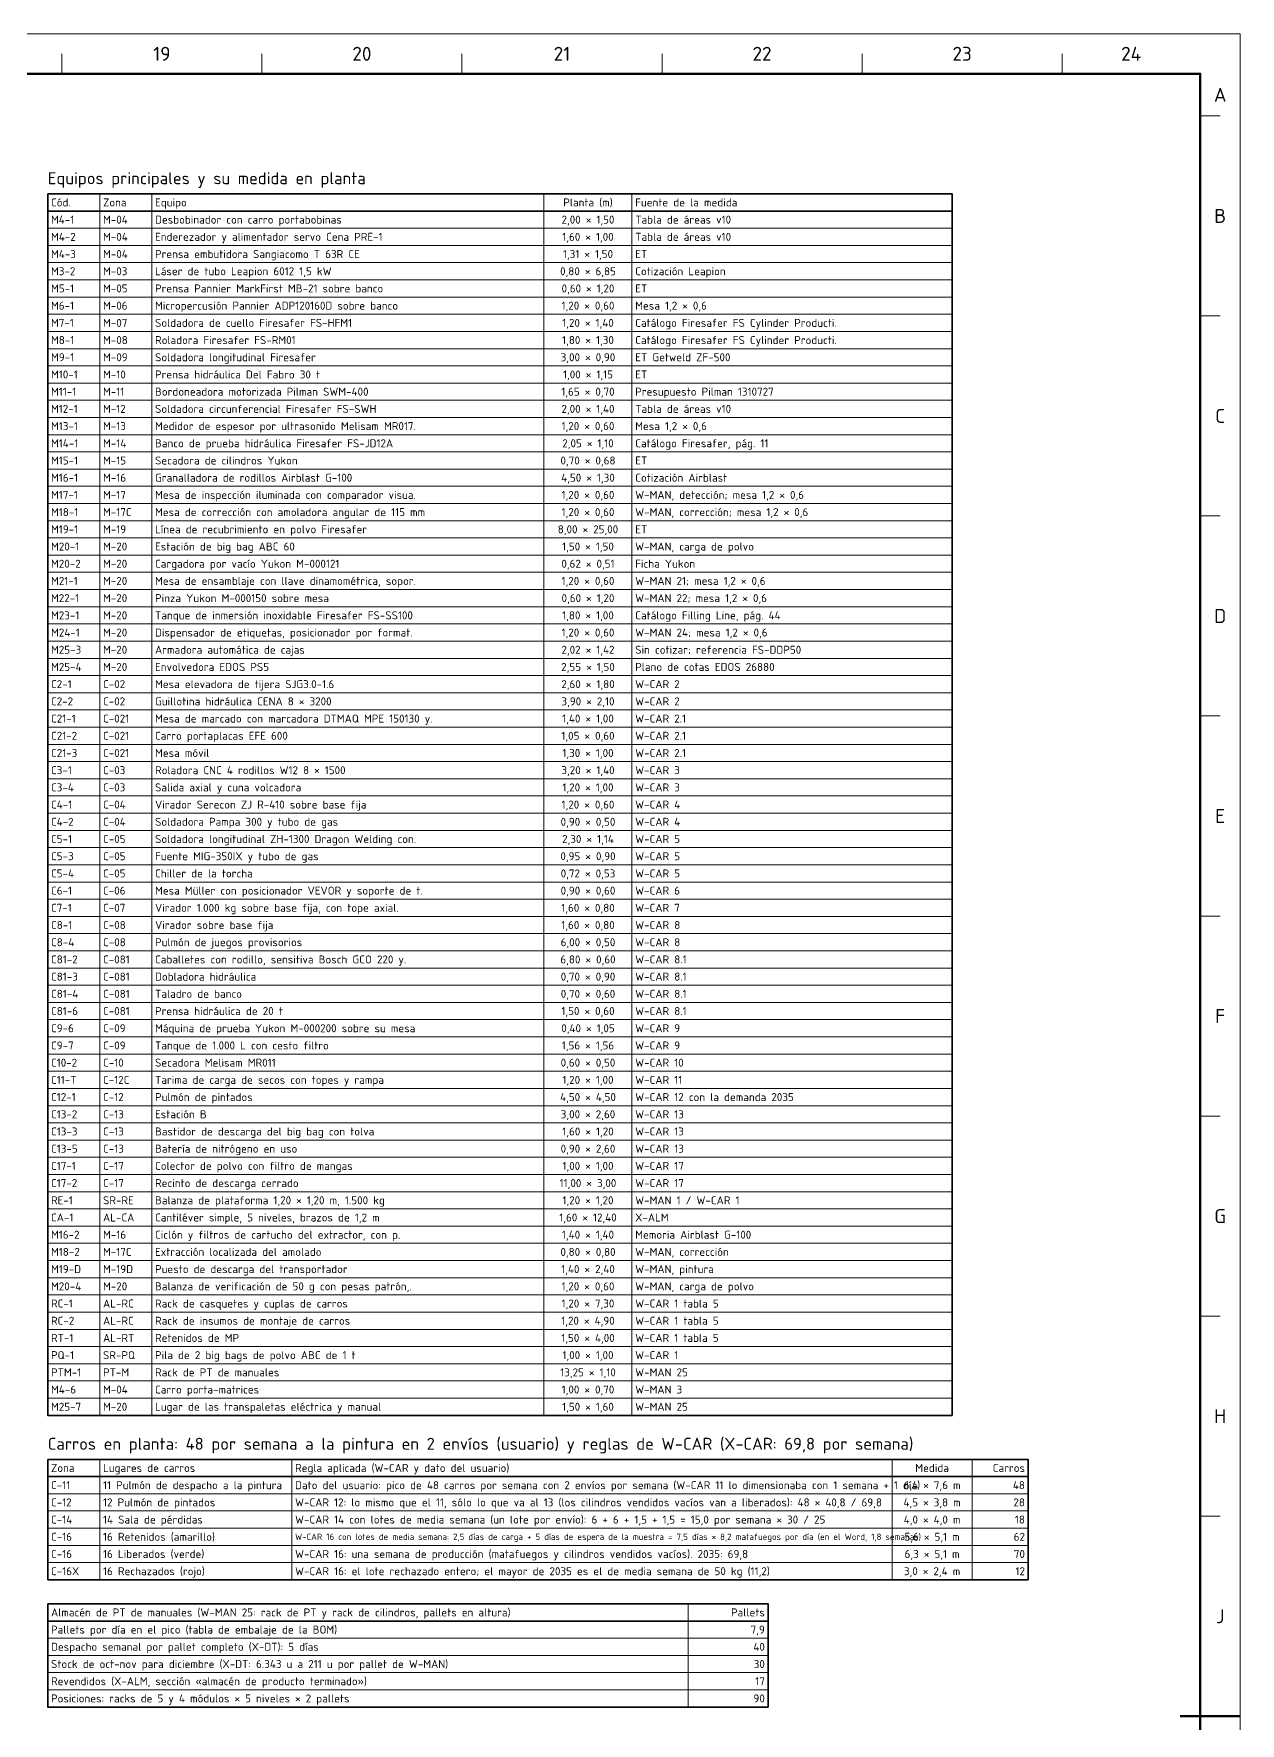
# Model space of a CAD drawing. Header units: millimetres. Extents: x 0 to 1189, y 0 to 841.
# Drawn here: x 887.5 to 1189, y 418.8 to 841 of the extents above; entities that cross this region are included whole.
import ezdxf
from ezdxf.enums import TextEntityAlignment as Align

# ---------------------------------------------------------------- set-up
doc = ezdxf.new("R2010")
doc.units = ezdxf.units.MM
for name, color, linetype, lineweight in [('06-TEXTO', 7, 'CONTINUOUS', 25), ('07-RECUADRO', 7, 'CONTINUOUS', 70), ('08-FINA', 5, 'CONTINUOUS', 18), ('A-COTA', 7, 'CONTINUOUS', 18), ('A-TEXTO', 7, 'CONTINUOUS', 18)]:
    doc.layers.add(name, color=color, linetype=linetype, lineweight=lineweight)
doc.styles.add('ISO3098', font='isocpeur.ttf')

msp = doc.modelspace()

# ---------------------------------------------------------------- linework, layer by layer
at = {"layer": '07-RECUADRO'}
msp.add_line((1189, 420.5), (1174, 420.5), dxfattribs=at)
msp.add_lwpolyline([(25, 10), (1179, 10), (1179, 831), (25, 831)], close=True, dxfattribs=at)
at = {"layer": '08-FINA'}
for p, q in [((894.5, 831), (894.5, 836)), ((944.5, 831), (944.5, 836)), ((994.5, 831), (994.5, 836)), ((1044.5, 831), (1044.5, 836)), ((1094.5, 831), (1094.5, 836)), ((1144.5, 831), (1144.5, 836)), ((1179, 820.5), (1184, 820.5)), ((1179, 770.5), (1184, 770.5)), ((1179, 720.5), (1184, 720.5)), ((1179, 670.5), (1184, 670.5)), ((1179, 620.5), (1184, 620.5)), ((1179, 570.5), (1184, 570.5)), ((1179, 520.5), (1184, 520.5)), ((1179, 470.5), (1184, 470.5))]:
    msp.add_line(p, q, dxfattribs=at)
msp.add_lwpolyline([(0, 0), (1189, 0), (1189, 841), (0, 841)], close=True, dxfattribs=at)
at = {"layer": 'A-COTA', "lineweight": 13}
for p, q in [((904, 801), (904, 495.7)), ((917, 801), (917, 495.7)), ((1015, 801), (1015, 495.7)), ((1037, 801), (1037, 495.7)), ((891, 792.4), (1117, 792.4)), ((891, 788.1), (1117, 788.1)), ((891, 783.8), (1117, 783.8)), ((891, 779.5), (1117, 779.5)), ((891, 775.2), (1117, 775.2)), ((891, 770.9), (1117, 770.9)), ((891, 766.6), (1117, 766.6)), ((891, 762.3), (1117, 762.3)), ((891, 758), (1117, 758)), ((891, 753.7), (1117, 753.7)), ((891, 749.4), (1117, 749.4)), ((891, 745.1), (1117, 745.1)), ((891, 740.8), (1117, 740.8)), ((891, 736.5), (1117, 736.5)), ((891, 732.2), (1117, 732.2)), ((891, 727.9), (1117, 727.9)), ((891, 723.6), (1117, 723.6)), ((891, 719.3), (1117, 719.3)), ((891, 715), (1117, 715)), ((891, 710.7), (1117, 710.7)), ((891, 706.4), (1117, 706.4)), ((891, 702.1), (1117, 702.1)), ((891, 697.8), (1117, 697.8)), ((891, 693.5), (1117, 693.5)), ((891, 689.2), (1117, 689.2)), ((891, 684.9), (1117, 684.9)), ((891, 680.6), (1117, 680.6)), ((891, 676.3), (1117, 676.3)), ((891, 672), (1117, 672)), ((891, 667.7), (1117, 667.7)), ((891, 663.4), (1117, 663.4)), ((891, 659.1), (1117, 659.1)), ((891, 654.8), (1117, 654.8)), ((891, 650.5), (1117, 650.5)), ((891, 646.2), (1117, 646.2)), ((891, 641.9), (1117, 641.9)), ((891, 637.6), (1117, 637.6)), ((891, 633.3), (1117, 633.3)), ((891, 629), (1117, 629)), ((891, 624.7), (1117, 624.7)), ((891, 620.4), (1117, 620.4)), ((891, 616.1), (1117, 616.1)), ((891, 611.8), (1117, 611.8)), ((891, 607.5), (1117, 607.5)), ((891, 603.2), (1117, 603.2)), ((891, 598.9), (1117, 598.9)), ((891, 594.6), (1117, 594.6)), ((891, 590.3), (1117, 590.3)), ((891, 586), (1117, 586)), ((891, 581.7), (1117, 581.7)), ((891, 577.4), (1117, 577.4)), ((891, 573.1), (1117, 573.1)), ((891, 568.8), (1117, 568.8)), ((891, 564.5), (1117, 564.5)), ((891, 560.2), (1117, 560.2)), ((891, 555.9), (1117, 555.9)), ((891, 551.6), (1117, 551.6)), ((891, 547.3), (1117, 547.3)), ((891, 543), (1117, 543)), ((891, 538.7), (1117, 538.7)), ((891, 534.4), (1117, 534.4)), ((891, 530.1), (1117, 530.1)), ((891, 525.8), (1117, 525.8)), ((891, 521.5), (1117, 521.5)), ((891, 517.2), (1117, 517.2)), ((891, 512.9), (1117, 512.9)), ((891, 508.6), (1117, 508.6)), ((891, 504.3), (1117, 504.3)), ((891, 500), (1117, 500)), ((904, 484.7), (904, 454.6)), ((952, 484.7), (952, 454.6)), ((1102, 484.7), (1102, 454.6)), ((1122, 484.7), (1122, 454.6)), ((891, 476.1), (1136, 476.1)), ((891, 471.8), (1136, 471.8)), ((891, 467.5), (1136, 467.5)), ((891, 463.2), (1136, 463.2)), ((891, 458.9), (1136, 458.9)), ((1051, 448.6), (1051, 422.8)), ((891, 440), (1071, 440)), ((891, 435.7), (1071, 435.7)), ((891, 431.4), (1071, 431.4)), ((891, 427.1), (1071, 427.1))]:
    msp.add_line(p, q, dxfattribs=at)
at = {"layer": 'A-COTA', "lineweight": 35}
for p, q in [((891, 796.7), (1117, 796.7)), ((891, 480.4), (1136, 480.4)), ((891, 444.3), (1071, 444.3))]:
    msp.add_line(p, q, dxfattribs=at)
for points in [[(891, 801), (1117, 801), (1117, 495.7), (891, 495.7)], [(891, 484.7), (1136, 484.7), (1136, 454.6), (891, 454.6)], [(891, 448.6), (1071, 448.6), (1071, 422.8), (891, 422.8)]]:
    msp.add_lwpolyline(points, close=True, dxfattribs=at)

# ---------------------------------------------------------------- texts
at = {"layer": '06-TEXTO', "style": 'ISO3098'}
for s, p in [('19', (919.5, 836)), ('20', (969.5, 836)), ('21', (1019.5, 836)), ('22', (1069.5, 836)), ('23', (1119.5, 836)), ('24', (1161.75, 836)), ('A', (1184, 825.75)), ('B', (1184, 795.5)), ('C', (1184, 745.5)), ('D', (1184, 695.5)), ('E', (1184, 645.5)), ('F', (1184, 595.5)), ('G', (1184, 545.5)), ('H', (1184, 495.5)), ('J', (1184, 445.5))]:
    msp.add_text(s, height=3.5, dxfattribs=at).set_placement(p, align=Align.MIDDLE_CENTER)
at = {"layer": 'A-TEXTO', "style": 'ISO3098'}
for s, p in [('Equipos principales y su medida en planta', (891, 802.5)), ('Carros en planta: 48 por semana a la pintura en 2 envíos (usuario) y reglas de W-CAR (X-CAR: 69,8 por semana)', (891, 486.2))]:
    msp.add_text(s, height=3, dxfattribs=at).set_placement(p, align=Align.BOTTOM_LEFT)
for s, height, p in [('Cód.', 2, (891.8, 798.85)), ('Zona', 2, (904.8, 798.85)), ('Equipo', 2, (917.8, 798.85)), ('Fuente de la medida', 2, (1037.8, 798.85)), ('M4-1', 2, (891.8, 794.55)), ('M-04', 2, (904.8, 794.55)), ('Desbobinador con carro portabobinas', 2, (917.8, 794.55)), ('Tabla de áreas v10', 2, (1037.8, 794.55)), ('M4-2', 2, (891.8, 790.25)), ('M-04', 2, (904.8, 790.25)), ('Enderezador y alimentador servo Cena PRE-1', 2, (917.8, 790.25)), ('Tabla de áreas v10', 2, (1037.8, 790.25)), ('M4-3', 2, (891.8, 785.95)), ('M-04', 2, (904.8, 785.95)), ('Prensa embutidora Sangiacomo T 63R CE', 2, (917.8, 785.95)), ('ET', 2, (1037.8, 785.95)), ('M3-2', 2, (891.8, 781.65)), ('M-03', 2, (904.8, 781.65)), ('Láser de tubo Leapion 6012 1,5 kW', 2, (917.8, 781.65)), ('Cotización Leapion', 2, (1037.8, 781.65)), ('M5-1', 2, (891.8, 777.35)), ('M-05', 2, (904.8, 777.35)), ('Prensa Pannier MarkFirst MB-21 sobre banco', 2, (917.8, 777.35)), ('ET', 2, (1037.8, 777.35)), ('M6-1', 2, (891.8, 773.05)), ('M-06', 2, (904.8, 773.05)), ('Micropercusión Pannier ADP120160D sobre banco', 2, (917.8, 773.05)), ('Mesa 1,2 × 0,6', 2, (1037.8, 773.05)), ('M7-1', 2, (891.8, 768.75)), ('M-07', 2, (904.8, 768.75)), ('Soldadora de cuello Firesafer FS-HFM1', 2, (917.8, 768.75)), ('Catálogo Firesafer FS Cylinder Producti.', 2, (1037.8, 768.75)), ('M8-1', 2, (891.8, 764.45)), ('M-08', 2, (904.8, 764.45)), ('Roladora Firesafer FS-RM01', 2, (917.8, 764.45)), ('Catálogo Firesafer FS Cylinder Producti.', 2, (1037.8, 764.45)), ('M9-1', 2, (891.8, 760.15)), ('M-09', 2, (904.8, 760.15)), ('Soldadora longitudinal Firesafer', 2, (917.8, 760.15)), ('ET Getweld ZF-500', 2, (1037.8, 760.15)), ('M10-1', 2, (891.8, 755.85)), ('M-10', 2, (904.8, 755.85)), ('Prensa hidráulica Del Fabro 30 t', 2, (917.8, 755.85)), ('ET', 2, (1037.8, 755.85)), ('M11-1', 2, (891.8, 751.55)), ('M-11', 2, (904.8, 751.55)), ('Bordoneadora motorizada Pilman SWM-400', 2, (917.8, 751.55)), ('Presupuesto Pilman 1310727', 2, (1037.8, 751.55)), ('M12-1', 2, (891.8, 747.25)), ('M-12', 2, (904.8, 747.25)), ('Soldadora circunferencial Firesafer FS-SWH', 2, (917.8, 747.25)), ('Tabla de áreas v10', 2, (1037.8, 747.25)), ('M13-1', 2, (891.8, 742.95)), ('M-13', 2, (904.8, 742.95)), ('Medidor de espesor por ultrasonido Melisam MR017.', 2, (917.8, 742.95)), ('Mesa 1,2 × 0,6', 2, (1037.8, 742.95)), ('M14-1', 2, (891.8, 738.65)), ('M-14', 2, (904.8, 738.65)), ('Banco de prueba hidráulica Firesafer FS-JD12A', 2, (917.8, 738.65)), ('Catálogo Firesafer, pág. 11', 2, (1037.8, 738.65)), ('M15-1', 2, (891.8, 734.35)), ('M-15', 2, (904.8, 734.35)), ('Secadora de cilindros Yukon', 2, (917.8, 734.35)), ('ET', 2, (1037.8, 734.35)), ('M16-1', 2, (891.8, 730.05)), ('M-16', 2, (904.8, 730.05)), ('Granalladora de rodillos Airblast G-100', 2, (917.8, 730.05)), ('Cotización Airblast', 2, (1037.8, 730.05)), ('M17-1', 2, (891.8, 725.75)), ('M-17', 2, (904.8, 725.75)), ('Mesa de inspección iluminada con comparador visua.', 2, (917.8, 725.75)), ('W-MAN, detección; mesa 1,2 × 0,6', 2, (1037.8, 725.75)), ('M18-1', 2, (891.8, 721.45)), ('M-17C', 2, (904.8, 721.45)), ('Mesa de corrección con amoladora angular de 115 mm', 2, (917.8, 721.45)), ('W-MAN, corrección; mesa 1,2 × 0,6', 2, (1037.8, 721.45)), ('M19-1', 2, (891.8, 717.15)), ('M-19', 2, (904.8, 717.15)), ('Línea de recubrimiento en polvo Firesafer', 2, (917.8, 717.15)), ('ET', 2, (1037.8, 717.15)), ('M20-1', 2, (891.8, 712.85)), ('M-20', 2, (904.8, 712.85)), ('Estación de big bag ABC 60', 2, (917.8, 712.85)), ('W-MAN, carga de polvo', 2, (1037.8, 712.85)), ('M20-2', 2, (891.8, 708.55)), ('M-20', 2, (904.8, 708.55)), ('Cargadora por vacío Yukon M-000121', 2, (917.8, 708.55)), ('Ficha Yukon', 2, (1037.8, 708.55)), ('M21-1', 2, (891.8, 704.25)), ('M-20', 2, (904.8, 704.25)), ('Mesa de ensamblaje con llave dinamométrica, sopor.', 2, (917.8, 704.25)), ('W-MAN 21; mesa 1,2 × 0,6', 2, (1037.8, 704.25)), ('M22-1', 2, (891.8, 699.95)), ('M-20', 2, (904.8, 699.95)), ('Pinza Yukon M-000150 sobre mesa', 2, (917.8, 699.95)), ('W-MAN 22; mesa 1,2 × 0,6', 2, (1037.8, 699.95)), ('M23-1', 2, (891.8, 695.65)), ('M-20', 2, (904.8, 695.65)), ('Tanque de inmersión inoxidable Firesafer FS-SS100', 2, (917.8, 695.65)), ('Catálogo Filling Line, pág. 44', 2, (1037.8, 695.65)), ('M24-1', 2, (891.8, 691.35)), ('M-20', 2, (904.8, 691.35)), ('Dispensador de etiquetas, posicionador por format.', 2, (917.8, 691.35)), ('W-MAN 24; mesa 1,2 × 0,6', 2, (1037.8, 691.35)), ('M25-3', 2, (891.8, 687.05)), ('M-20', 2, (904.8, 687.05)), ('Armadora automática de cajas', 2, (917.8, 687.05)), ('Sin cotizar; referencia FS-DDP50', 2, (1037.8, 687.05)), ('M25-4', 2, (891.8, 682.75)), ('M-20', 2, (904.8, 682.75)), ('Envolvedora EDOS PS5', 2, (917.8, 682.75)), ('Plano de cotas EDOS 26880', 2, (1037.8, 682.75)), ('C2-1', 2, (891.8, 678.45)), ('C-02', 2, (904.8, 678.45)), ('Mesa elevadora de tijera SJG3.0-1.6', 2, (917.8, 678.45)), ('W-CAR 2', 2, (1037.8, 678.45)), ('C2-2', 2, (891.8, 674.15)), ('C-02', 2, (904.8, 674.15)), ('Guillotina hidráulica CENA 8 × 3200', 2, (917.8, 674.15)), ('W-CAR 2', 2, (1037.8, 674.15)), ('C21-1', 2, (891.8, 669.85)), ('C-021', 2, (904.8, 669.85)), ('Mesa de marcado con marcadora DTMAQ MPE 150130 y.', 2, (917.8, 669.85)), ('W-CAR 2.1', 2, (1037.8, 669.85)), ('C21-2', 2, (891.8, 665.55)), ('C-021', 2, (904.8, 665.55)), ('Carro portaplacas EFE 600', 2, (917.8, 665.55)), ('W-CAR 2.1', 2, (1037.8, 665.55)), ('C21-3', 2, (891.8, 661.25)), ('C-021', 2, (904.8, 661.25)), ('Mesa móvil', 2, (917.8, 661.25)), ('W-CAR 2.1', 2, (1037.8, 661.25)), ('C3-1', 2, (891.8, 656.95)), ('C-03', 2, (904.8, 656.95)), ('Roladora CNC 4 rodillos W12 8 × 1500', 2, (917.8, 656.95)), ('W-CAR 3', 2, (1037.8, 656.95)), ('C3-4', 2, (891.8, 652.65)), ('C-03', 2, (904.8, 652.65)), ('Salida axial y cuna volcadora', 2, (917.8, 652.65)), ('W-CAR 3', 2, (1037.8, 652.65)), ('C4-1', 2, (891.8, 648.35)), ('C-04', 2, (904.8, 648.35)), ('Virador Serecon ZJ R-410 sobre base fija', 2, (917.8, 648.35)), ('W-CAR 4', 2, (1037.8, 648.35)), ('C4-2', 2, (891.8, 644.05)), ('C-04', 2, (904.8, 644.05)), ('Soldadora Pampa 300 y tubo de gas', 2, (917.8, 644.05)), ('W-CAR 4', 2, (1037.8, 644.05)), ('C5-1', 2, (891.8, 639.75)), ('C-05', 2, (904.8, 639.75)), ('Soldadora longitudinal ZH-1300 Dragon Welding con.', 2, (917.8, 639.75)), ('W-CAR 5', 2, (1037.8, 639.75)), ('C5-3', 2, (891.8, 635.45)), ('C-05', 2, (904.8, 635.45)), ('Fuente MIG-350IX y tubo de gas', 2, (917.8, 635.45)), ('W-CAR 5', 2, (1037.8, 635.45)), ('C5-4', 2, (891.8, 631.15)), ('C-05', 2, (904.8, 631.15)), ('Chiller de la torcha', 2, (917.8, 631.15)), ('W-CAR 5', 2, (1037.8, 631.15)), ('C6-1', 2, (891.8, 626.85)), ('C-06', 2, (904.8, 626.85)), ('Mesa Müller con posicionador VEVOR y soporte de t.', 2, (917.8, 626.85)), ('W-CAR 6', 2, (1037.8, 626.85)), ('C7-1', 2, (891.8, 622.55)), ('C-07', 2, (904.8, 622.55)), ('Virador 1.000 kg sobre base fija, con tope axial.', 2, (917.8, 622.55)), ('W-CAR 7', 2, (1037.8, 622.55)), ('C8-1', 2, (891.8, 618.25)), ('C-08', 2, (904.8, 618.25)), ('Virador sobre base fija', 2, (917.8, 618.25)), ('W-CAR 8', 2, (1037.8, 618.25)), ('C8-4', 2, (891.8, 613.95)), ('C-08', 2, (904.8, 613.95)), ('Pulmón de juegos provisorios', 2, (917.8, 613.95)), ('W-CAR 8', 2, (1037.8, 613.95)), ('C81-2', 2, (891.8, 609.65)), ('C-081', 2, (904.8, 609.65)), ('Caballetes con rodillo, sensitiva Bosch GCO 220 y.', 2, (917.8, 609.65)), ('W-CAR 8.1', 2, (1037.8, 609.65)), ('C81-3', 2, (891.8, 605.35)), ('C-081', 2, (904.8, 605.35)), ('Dobladora hidráulica', 2, (917.8, 605.35)), ('W-CAR 8.1', 2, (1037.8, 605.35)), ('C81-4', 2, (891.8, 601.05)), ('C-081', 2, (904.8, 601.05)), ('Taladro de banco', 2, (917.8, 601.05)), ('W-CAR 8.1', 2, (1037.8, 601.05)), ('C81-6', 2, (891.8, 596.75)), ('C-081', 2, (904.8, 596.75)), ('Prensa hidráulica de 20 t', 2, (917.8, 596.75)), ('W-CAR 8.1', 2, (1037.8, 596.75)), ('C9-6', 2, (891.8, 592.45)), ('C-09', 2, (904.8, 592.45)), ('Máquina de prueba Yukon M-000200 sobre su mesa', 2, (917.8, 592.45)), ('W-CAR 9', 2, (1037.8, 592.45)), ('C9-7', 2, (891.8, 588.15)), ('C-09', 2, (904.8, 588.15)), ('Tanque de 1.000 L con cesto filtro', 2, (917.8, 588.15)), ('W-CAR 9', 2, (1037.8, 588.15)), ('C10-2', 2, (891.8, 583.85)), ('C-10', 2, (904.8, 583.85)), ('Secadora Melisam MR011', 2, (917.8, 583.85)), ('W-CAR 10', 2, (1037.8, 583.85)), ('C11-T', 2, (891.8, 579.55)), ('C-12C', 2, (904.8, 579.55)), ('Tarima de carga de secos con topes y rampa', 2, (917.8, 579.55)), ('W-CAR 11', 2, (1037.8, 579.55)), ('C12-1', 2, (891.8, 575.25)), ('C-12', 2, (904.8, 575.25)), ('Pulmón de pintados', 2, (917.8, 575.25)), ('W-CAR 12 con la demanda 2035', 2, (1037.8, 575.25)), ('C13-2', 2, (891.8, 570.95)), ('C-13', 2, (904.8, 570.95)), ('Estación B', 2, (917.8, 570.95)), ('W-CAR 13', 2, (1037.8, 570.95)), ('C13-3', 2, (891.8, 566.65)), ('C-13', 2, (904.8, 566.65)), ('Bastidor de descarga del big bag con tolva', 2, (917.8, 566.65)), ('W-CAR 13', 2, (1037.8, 566.65)), ('C13-5', 2, (891.8, 562.35)), ('C-13', 2, (904.8, 562.35)), ('Batería de nitrógeno en uso', 2, (917.8, 562.35)), ('W-CAR 13', 2, (1037.8, 562.35)), ('C17-1', 2, (891.8, 558.05)), ('C-17', 2, (904.8, 558.05)), ('Colector de polvo con filtro de mangas', 2, (917.8, 558.05)), ('W-CAR 17', 2, (1037.8, 558.05)), ('C17-2', 2, (891.8, 553.75)), ('C-17', 2, (904.8, 553.75)), ('Recinto de descarga cerrado', 2, (917.8, 553.75)), ('W-CAR 17', 2, (1037.8, 553.75)), ('RE-1', 2, (891.8, 549.45)), ('SR-RE', 2, (904.8, 549.45)), ('Balanza de plataforma 1,20 × 1,20 m, 1.500 kg', 2, (917.8, 549.45)), ('W-MAN 1 / W-CAR 1', 2, (1037.8, 549.45)), ('CA-1', 2, (891.8, 545.15)), ('AL-CA', 2, (904.8, 545.15)), ('Cantiléver simple, 5 niveles, brazos de 1,2 m', 2, (917.8, 545.15)), ('X-ALM', 2, (1037.8, 545.15)), ('M16-2', 2, (891.8, 540.85)), ('M-16', 2, (904.8, 540.85)), ('Ciclón y filtros de cartucho del extractor, con p.', 2, (917.8, 540.85)), ('Memoria Airblast G-100', 2, (1037.8, 540.85)), ('M18-2', 2, (891.8, 536.55)), ('M-17C', 2, (904.8, 536.55)), ('Extracción localizada del amolado', 2, (917.8, 536.55)), ('W-MAN, corrección', 2, (1037.8, 536.55)), ('M19-D', 2, (891.8, 532.25)), ('M-19D', 2, (904.8, 532.25)), ('Puesto de descarga del transportador', 2, (917.8, 532.25)), ('W-MAN, pintura', 2, (1037.8, 532.25)), ('M20-4', 2, (891.8, 527.95)), ('M-20', 2, (904.8, 527.95)), ('Balanza de verificación de 50 g con pesas patrón,.', 2, (917.8, 527.95)), ('W-MAN, carga de polvo', 2, (1037.8, 527.95)), ('RC-1', 2, (891.8, 523.65)), ('AL-RC', 2, (904.8, 523.65)), ('Rack de casquetes y cuplas de carros', 2, (917.8, 523.65)), ('W-CAR 1 tabla 5', 2, (1037.8, 523.65)), ('RC-2', 2, (891.8, 519.35)), ('AL-RC', 2, (904.8, 519.35)), ('Rack de insumos de montaje de carros', 2, (917.8, 519.35)), ('W-CAR 1 tabla 5', 2, (1037.8, 519.35)), ('RT-1', 2, (891.8, 515.05)), ('AL-RT', 2, (904.8, 515.05)), ('Retenidos de MP', 2, (917.8, 515.05)), ('W-CAR 1 tabla 5', 2, (1037.8, 515.05)), ('PQ-1', 2, (891.8, 510.75)), ('SR-PQ', 2, (904.8, 510.75)), ('Pila de 2 big bags de polvo ABC de 1 t', 2, (917.8, 510.75)), ('W-CAR 1', 2, (1037.8, 510.75)), ('PTM-1', 2, (891.8, 506.45)), ('PT-M', 2, (904.8, 506.45)), ('Rack de PT de manuales', 2, (917.8, 506.45)), ('W-MAN 25', 2, (1037.8, 506.45)), ('M4-6', 2, (891.8, 502.15)), ('M-04', 2, (904.8, 502.15)), ('Carro porta-matrices', 2, (917.8, 502.15)), ('W-MAN 3', 2, (1037.8, 502.15)), ('M25-7', 2, (891.8, 497.85)), ('M-20', 2, (904.8, 497.85)), ('Lugar de las transpaletas eléctrica y manual', 2, (917.8, 497.85)), ('W-MAN 25', 2, (1037.8, 497.85)), ('Zona', 2, (891.8, 482.55)), ('Lugares de carros', 2, (904.8, 482.55)), ('Regla aplicada (W-CAR y dato del usuario)', 2, (952.8, 482.55)), ('C-11', 2, (891.8, 478.25)), ('11 Pulmón de despacho a la pintura', 2, (904.8, 478.25)), ('Dato del usuario: pico de 48 carros por semana con 2 envíos por semana (W-CAR 11 lo dimensionaba con 1 semana + 1 día)', 2, (952.8, 478.25)), ('C-12', 2, (891.8, 473.95)), ('12 Pulmón de pintados', 2, (904.8, 473.95)), ('W-CAR 12: lo mismo que el 11, sólo lo que va al 13 (los cilindros vendidos vacíos van a liberados): 48 × 40,8 / 69,8', 2, (952.8, 473.95)), ('C-14', 2, (891.8, 469.65)), ('14 Sala de pérdidas', 2, (904.8, 469.65)), ('W-CAR 14 con lotes de media semana (un lote por envío): 6 + 6 + 1,5 + 1,5 = 15,0 por semana × 30 / 25', 2, (952.8, 469.65)), ('C-16', 2, (891.8, 465.35)), ('16 Retenidos (amarillo)', 2, (904.8, 465.35)), ('W-CAR 16 con lotes de media semana: 2,5 días de carga + 5 días de espera de la muestra = 7,5 días × 8,2 matafuegos por día (en el Word, 1,8 semanas)', 1.6, (952.8, 465.35)), ('C-16', 2, (891.8, 461.05)), ('16 Liberados (verde)', 2, (904.8, 461.05)), ('W-CAR 16: una semana de producción (matafuegos y cilindros vendidos vacíos). 2035: 69,8', 2, (952.8, 461.05)), ('C-16X', 2, (891.8, 456.75)), ('16 Rechazados (rojo)', 2, (904.8, 456.75)), ('W-CAR 16: el lote rechazado entero; el mayor de 2035 es el de media semana de 50 kg (11,2)', 2, (952.8, 456.75)), ('Almacén de PT de manuales (W-MAN 25: rack de PT y rack de cilindros, pallets en altura)', 2, (891.8, 446.45)), ('Pallets por día en el pico (tabla de embalaje de la BOM)', 2, (891.8, 442.15)), ('Despacho semanal por pallet completo (X-DT): 5 días', 2, (891.8, 437.85)), ('Stock de oct-nov para diciembre (X-DT: 6.343 u a 211 u por pallet de W-MAN)', 2, (891.8, 433.55)), ('Revendidos (X-ALM, sección «almacén de producto terminado»)', 2, (891.8, 429.25)), ('Posiciones: racks de 5 y 4 módulos × 5 niveles × 2 pallets', 2, (891.8, 424.95))]:
    msp.add_text(s, height=height, dxfattribs=at).set_placement(p, align=Align.MIDDLE_LEFT)
for s, p in [('Planta (m)', (1026, 798.85)), ('2,00 × 1,50', (1026, 794.55)), ('1,60 × 1,00', (1026, 790.25)), ('1,31 × 1,50', (1026, 785.95)), ('0,80 × 6,85', (1026, 781.65)), ('0,60 × 1,20', (1026, 777.35)), ('1,20 × 0,60', (1026, 773.05)), ('1,20 × 1,40', (1026, 768.75)), ('1,80 × 1,30', (1026, 764.45)), ('3,00 × 0,90', (1026, 760.15)), ('1,00 × 1,15', (1026, 755.85)), ('1,65 × 0,70', (1026, 751.55)), ('2,00 × 1,40', (1026, 747.25)), ('1,20 × 0,60', (1026, 742.95)), ('2,05 × 1,10', (1026, 738.65)), ('0,70 × 0,68', (1026, 734.35)), ('4,50 × 1,30', (1026, 730.05)), ('1,20 × 0,60', (1026, 725.75)), ('1,20 × 0,60', (1026, 721.45)), ('8,00 × 25,00', (1026, 717.15)), ('1,50 × 1,50', (1026, 712.85)), ('0,62 × 0,51', (1026, 708.55)), ('1,20 × 0,60', (1026, 704.25)), ('0,60 × 1,20', (1026, 699.95)), ('1,80 × 1,00', (1026, 695.65)), ('1,20 × 0,60', (1026, 691.35)), ('2,02 × 1,42', (1026, 687.05)), ('2,55 × 1,50', (1026, 682.75)), ('2,60 × 1,80', (1026, 678.45)), ('3,90 × 2,10', (1026, 674.15)), ('1,40 × 1,00', (1026, 669.85)), ('1,05 × 0,60', (1026, 665.55)), ('1,30 × 1,00', (1026, 661.25)), ('3,20 × 1,40', (1026, 656.95)), ('1,20 × 1,00', (1026, 652.65)), ('1,20 × 0,60', (1026, 648.35)), ('0,90 × 0,50', (1026, 644.05)), ('2,30 × 1,14', (1026, 639.75)), ('0,95 × 0,90', (1026, 635.45)), ('0,72 × 0,53', (1026, 631.15)), ('0,90 × 0,60', (1026, 626.85)), ('1,60 × 0,80', (1026, 622.55)), ('1,60 × 0,80', (1026, 618.25)), ('6,00 × 0,50', (1026, 613.95)), ('6,80 × 0,60', (1026, 609.65)), ('0,70 × 0,90', (1026, 605.35)), ('0,70 × 0,60', (1026, 601.05)), ('1,50 × 0,60', (1026, 596.75)), ('0,40 × 1,05', (1026, 592.45)), ('1,56 × 1,56', (1026, 588.15)), ('0,60 × 0,50', (1026, 583.85)), ('1,20 × 1,00', (1026, 579.55)), ('4,50 × 4,50', (1026, 575.25)), ('3,00 × 2,60', (1026, 570.95)), ('1,60 × 1,20', (1026, 566.65)), ('0,90 × 2,60', (1026, 562.35)), ('1,00 × 1,00', (1026, 558.05)), ('11,00 × 3,00', (1026, 553.75)), ('1,20 × 1,20', (1026, 549.45)), ('1,60 × 12,40', (1026, 545.15)), ('1,40 × 1,40', (1026, 540.85)), ('0,80 × 0,80', (1026, 536.55)), ('1,40 × 2,40', (1026, 532.25)), ('1,20 × 0,60', (1026, 527.95)), ('1,20 × 7,30', (1026, 523.65)), ('1,20 × 4,90', (1026, 519.35)), ('1,50 × 4,00', (1026, 515.05)), ('1,00 × 1,00', (1026, 510.75)), ('13,25 × 1,10', (1026, 506.45)), ('1,00 × 0,70', (1026, 502.15)), ('1,50 × 1,60', (1026, 497.85)), ('Medida', (1112, 482.55)), ('6,4 × 7,6 m', (1112, 478.25)), ('4,5 × 3,8 m', (1112, 473.95)), ('4,0 × 4,0 m', (1112, 469.65)), ('5,6 × 5,1 m', (1112, 465.35)), ('6,3 × 5,1 m', (1112, 461.05)), ('3,0 × 2,4 m', (1112, 456.75))]:
    msp.add_text(s, height=2, dxfattribs=at).set_placement(p, align=Align.MIDDLE_CENTER)
for s, p in [('Carros', (1135.2, 482.55)), ('48', (1135.2, 478.25)), ('28', (1135.2, 473.95)), ('18', (1135.2, 469.65)), ('62', (1135.2, 465.35)), ('70', (1135.2, 461.05)), ('12', (1135.2, 456.75)), ('Pallets', (1070.2, 446.45)), ('7,9', (1070.2, 442.15)), ('40', (1070.2, 437.85)), ('30', (1070.2, 433.55)), ('17', (1070.2, 429.25)), ('90', (1070.2, 424.95))]:
    msp.add_text(s, height=2, dxfattribs=at).set_placement(p, align=Align.MIDDLE_RIGHT)

doc.saveas('drawing.dxf')
